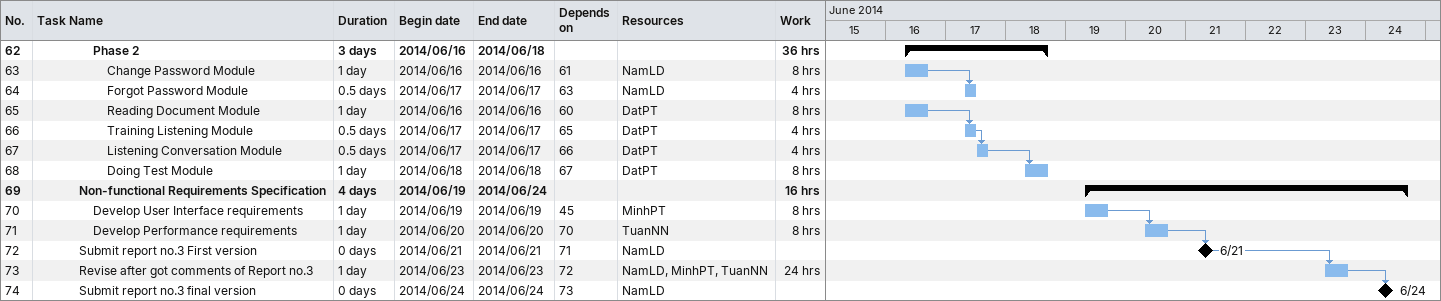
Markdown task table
| ID | Level | Task | Duration | Start | Finish | Predecessors | Resources | Work (h) |
|---|---|---|---|---|---|---|---|---|
| 62 | 5 | **Phase 2** | 3d | 2014-06-16 | 2014-06-18 |  |  | 36 |
| 63 | 6 | Change Password Module | 1d | 2014-06-16 | 2014-06-16 | 61 | NamLD | 8 |
| 64 | 6 | Forgot Password Module | 0.5d | 2014-06-17 | 2014-06-17 | 63 | NamLD | 4 |
| 65 | 6 | Reading Document Module | 1d | 2014-06-16 | 2014-06-16 | 60 | DatPT | 8 |
| 66 | 6 | Training Listening Module | 0.5d | 2014-06-17 | 2014-06-17 | 65 | DatPT | 4 |
| 67 | 6 | Listening Conversation Module | 0.5d | 2014-06-17 | 2014-06-17 | 66 | DatPT | 4 |
| 68 | 6 | Doing Test Module | 1d | 2014-06-18 | 2014-06-18 | 67 | DatPT | 8 |
| 69 | 4 | **Non-functional Requirements Specification** | 4d | 2014-06-19 | 2014-06-24 |  |  | 16 |
| 70 | 5 | Develop User Interface requirements | 1d | 2014-06-19 | 2014-06-19 | 45 | MinhPT | 8 |
| 71 | 5 | Develop Performance requirements | 1d | 2014-06-20 | 2014-06-20 | 70 | TuanNN | 8 |
| 72 | 4 | Submit report no.3 First version | 0d | 2014-06-21 | 2014-06-21 | 71 | NamLD |  |
| 73 | 4 | Revise after got comments of Report no.3 | 1d | 2014-06-23 | 2014-06-23 | 72 | NamLD, MinhPT, TuanNN | 24 |
| 74 | 4 | Submit report no.3 final version | 0d | 2014-06-24 | 2014-06-24 | 73 | NamLD |  |
